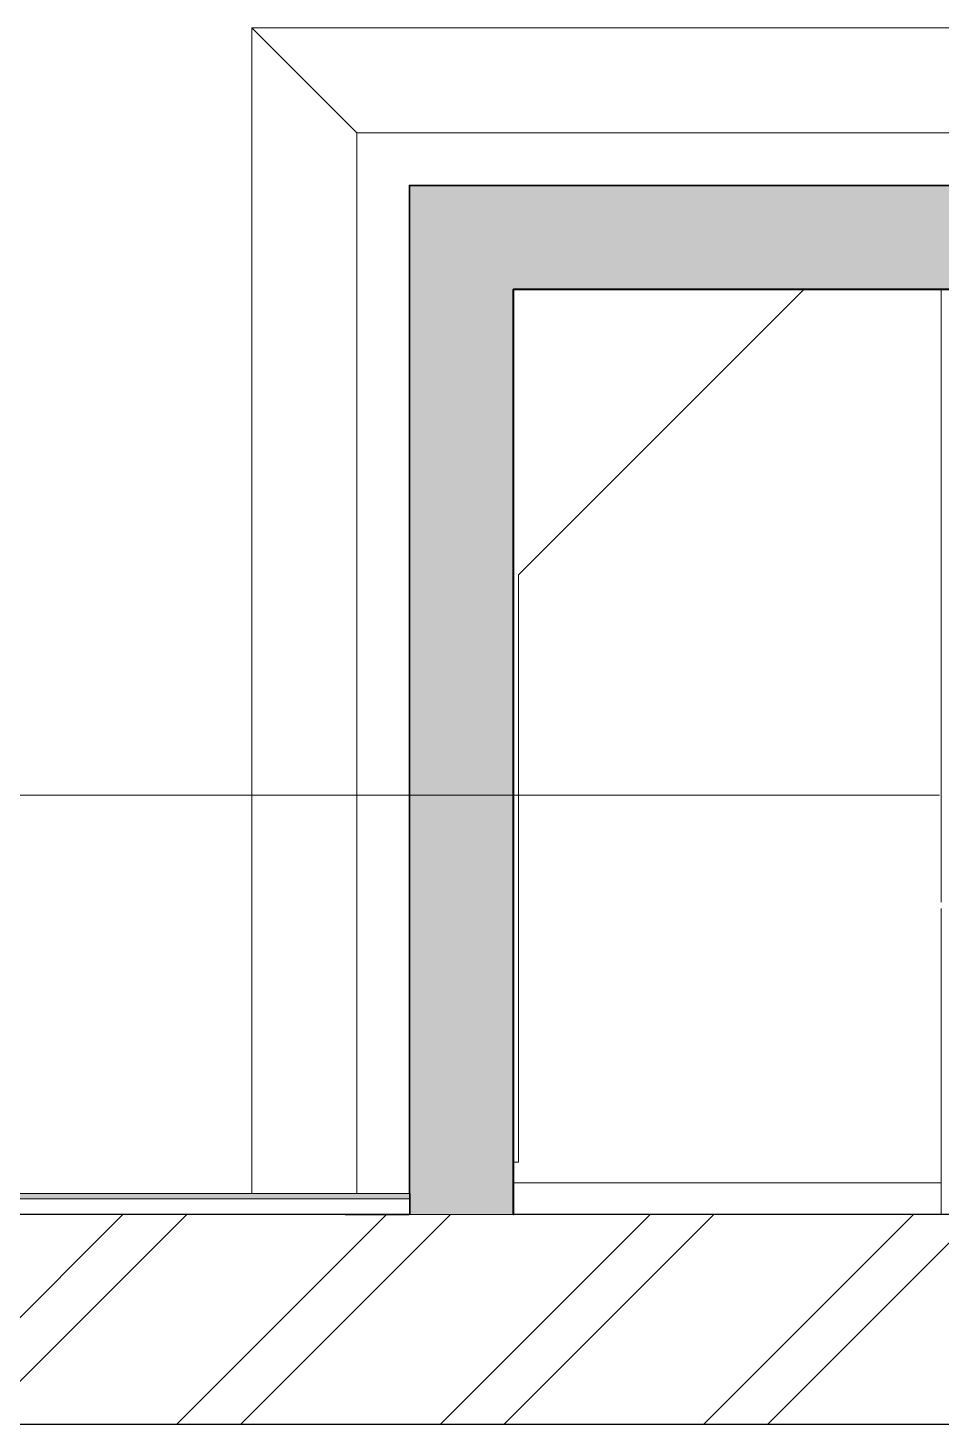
# Model space of a CAD drawing. Header units: millimetres. Extents: x -187347 to 135007, y -6415 to 292048.
# Drawn here: x -40061 to -39190, y -4545 to -3213 of the extents above; entities that cross this region are included whole.
import ezdxf

# ---------------------------------------------------------------- set-up
doc = ezdxf.new("R2010")
doc.units = ezdxf.units.MM
doc.header["$LTSCALE"] = 100
doc.linetypes.add('Z_LINE-CNTR', pattern=[17, 12, -2, 1, -2])
for name, color, linetype, lineweight in [('A-FLOR', 7, 'Continuous', 5), ('A-WALL', 7, 'Continuous', 5), ('A-WALL-FNSH', 7, 'Continuous', 5), ('A-WALL-PATT', 7, 'Continuous', 5), ('S-BEAM', 7, 'Continuous', 5), ('S-COLS', 7, 'Continuous', 5), ('S-GRID', 7, 'Continuous', 5)]:
    doc.layers.add(name, color=color, linetype=linetype, lineweight=lineweight)

msp = doc.modelspace()

# ---------------------------------------------------------------- hatches: boundary and pattern name
at = {"layer": 'A-WALL-PATT', "true_color": 0xb8ffa6}
h = msp.add_hatch(color=71, dxfattribs=at)
h.paths.add_polyline_path([(-39697.4, -4325), (-39696.6, -4325), (-39696.6, -3463), (-39697.4, -3463), (-39697.4, -3886.2)])
h.paths.add_polyline_path([(-39697.4, -3462.2), (-39696.6, -3462.2), (-39696.6, -3363.8), (-39697.4, -3363.8)])
for points in [[(-39201.1, -3363.8), (-38635.7, -3363.8), (-38635.7, -3363), (-39696.6, -3363), (-39696.6, -3363.8)], [(-39597.4, -3463), (-38734.9, -3463), (-38734.1, -3462.2), (-39598.2, -3462.2)], [(-39597.4, -4345), (-39597.4, -3463), (-39598.2, -3463), (-39598.2, -4345)]]:
    msp.add_hatch(color=71, dxfattribs=at).paths.add_polyline_path(points)
at = {"layer": 'A-WALL-PATT'}
h = msp.add_hatch(dxfattribs=at)
h.set_pattern_fill('FP_574', color=256, angle=67.3801, style=0, pattern_type=2)
h.set_pattern_definition([(67.38, (-39162.064, -3443.189), (0.0003, 50.79954), [13.208, -647.192]), (67.38, (-39111.264, -3443.19), (0.0003, 50.79954), [13.208, -647.192]), (67.38, (-39060.464, -3443.189), (0.0003, 50.79954), [13.208, -647.192]), (67.38, (-39009.664, -3443.19), (0.0003, 50.79954), [13.208, -647.192]), (67.38, (-38958.864, -3443.188), (0.0003, 50.79954), [13.208, -647.192]), (112.249, (-39119.392, -3443.19), (0.00024, 50.8004), [12.075, -1195.427]), (112.249, (-39068.592, -3443.189), (0.00024, 50.80037), [12.075, -1195.427]), (112.249, (-39017.792, -3443.189), (0.00024, 50.80037), [12.075, -1195.427]), (112.249, (-38966.992, -3443.189), (0.00024, 50.80037), [12.075, -1195.427]), (112.249, (-38916.192, -3443.189), (0.00024, 50.80037), [12.075, -1195.427]), (112.2491, (-38865.392, -3443.19), (0.00024, 50.80037), [12.075, -1195.427]), (112.2491, (-38814.592, -3443.189), (0.00024, 50.80037), [12.075, -1195.427]), (112.2491, (-38763.792, -3443.19), (0.00024, 50.80037), [12.075, -1195.427]), (112.2491, (-38712.992, -3443.189), (0.00024, 50.80037), [12.075, -1195.427]), (247.751, (-39132.092, -3432.013), (-0.0005, 50.8004), [12.075, -1195.427]), (247.751, (-39081.292, -3432.013), (-0.0005, 50.80037), [12.075, -1195.427]), (247.751, (-39030.492, -3432.013), (-0.0005, 50.80037), [12.075, -1195.427]), (247.751, (-38979.692, -3432.013), (-0.0005, 50.80037), [12.075, -1195.427]), (247.751, (-38928.892, -3432.012), (-0.0005, 50.80037), [12.075, -1195.427]), (247.7511, (-38878.092, -3432.013), (-0.00048, 50.80037), [12.075, -1195.427]), (247.7511, (-38827.292, -3432.013), (-0.00048, 50.80037), [12.075, -1195.427]), (247.7511, (-38776.492, -3432.013), (-0.00048, 50.80037), [12.075, -1195.427]), (247.7511, (-38725.692, -3432.013), (-0.00048, 50.80037), [12.075, -1195.427]), (292.62, (-39149.872, -3430.997), (-0.00055, 50.79954), [13.208, -647.192]), (292.62, (-39099.072, -3430.996), (-0.00055, 50.79954), [13.208, -647.192]), (292.62, (-39048.272, -3430.997), (-0.00055, 50.79954), [13.208, -647.192]), (292.62, (-38997.472, -3430.997), (-0.00055, 50.79954), [13.208, -647.192]), (292.62, (-38946.672, -3430.997), (-0.00055, 50.79954), [13.208, -647.192]), (81.8701, (-39164.604, -3451.825), (-7e-05, 50.79954), [3.592, -355.618]), (68.1986, (-39164.096, -3448.269), (-0.0002, 50.8005), [5.471, -268.095]), (68.1986, (-39113.296, -3448.269), (-0.0002, 50.8005), [5.471, -268.095]), (291.801, (-39144.792, -3443.189), (0.0004, 50.8005), [5.471, -268.095]), (291.801, (-39093.992, -3443.19), (0.00043, 50.8005), [5.471, -268.095]), (278.1301, (-39142.76, -3448.269), (-0.00017, 50.79954), [3.592, -355.618]), (278.1301, (-39164.604, -3451.825), (-0.00017, 50.79954), [3.592, -355.618]), (296.565, (-39164.096, -3455.381), (-0.0005, 50.7999), [3.408, -110.184]), (315, (-39162.57, -3458.43), (-0.0001, 50.8), [3.592, -68.25]), (326.31, (-39160.032, -3460.97), (-0.0005, 50.8), [1.832, -181.33]), (326.31, (-39109.23, -3460.97), (-0.0005, 50.8), [1.832, -181.33]), (326.31, (-39058.43, -3460.97), (-0.0005, 50.8), [1.832, -181.33]), (341.565, (-39158.51, -3461.985), (0.0002, 50.7998), [1.676, -158.967]), (341.565, (-39107.71, -3461.985), (0.0002, 50.7998), [1.676, -158.967]), (341.565, (-39056.91, -3461.985), (0.0002, 50.7998), [1.676, -158.967]), (341.565, (-39156.984, -3462.493), (0.0002, 50.7998), [1.676, -158.967]), (341.565, (-39106.184, -3462.493), (0.0002, 50.7998), [1.676, -158.967]), (341.565, (-39055.384, -3462.493), (0.0002, 50.7998), [1.676, -158.967]), (0.0001, (-39155.46, -3463), (-0.0001, 50.8), [4.064, -46.736]), (18.435, (-39151.396, -3463), (-0.0005, 50.7998), [1.676, -158.967]), (18.435, (-39100.596, -3463), (-0.0005, 50.7998), [1.676, -158.967]), (18.435, (-39049.796, -3463), (-0.0005, 50.7998), [1.676, -158.967]), (18.435, (-39149.87, -3462.493), (-0.0005, 50.7998), [1.676, -158.967]), (18.435, (-39099.072, -3462.493), (-0.0005, 50.7998), [1.676, -158.967]), (18.435, (-39048.27, -3462.493), (-0.0005, 50.7998), [1.676, -158.967]), (33.69, (-39148.35, -3461.985), (0.0002, 50.8), [1.832, -181.33]), (33.69, (-39097.548, -3461.985), (0.0002, 50.8), [1.832, -181.33]), (33.69, (-39046.75, -3461.985), (0.0002, 50.8), [1.832, -181.33]), (45, (-39146.824, -3460.97), (-0.0001, 50.8), [3.592, -68.25]), (63.435, (-39144.284, -3458.429), (0.0003, 50.7999), [3.408, -110.184]), (81.8701, (-39142.76, -3455.3814), (-7e-05, 50.79954), [3.592, -355.618]), (81.8701, (-39139.2044, -3451.825), (-7e-05, 50.79954), [3.592, -355.618]), (68.1986, (-39138.696, -3448.27), (-0.0002, 50.8005), [5.471, -268.095]), (68.1986, (-39087.896, -3448.269), (-0.0002, 50.8005), [5.471, -268.095]), (291.801, (-39119.392, -3443.19), (0.0004, 50.8005), [5.471, -268.095]), (291.801, (-39068.592, -3443.189), (0.00043, 50.8005), [5.471, -268.095]), (278.1301, (-39117.3604, -3448.269), (-0.00017, 50.79954), [3.592, -355.618]), (278.1301, (-39139.2044, -3451.825), (-0.00017, 50.79954), [3.592, -355.618]), (296.565, (-39138.696, -3455.381), (-0.0005, 50.7999), [3.408, -110.184]), (315, (-39137.172, -3458.43), (-0.0001, 50.8), [3.592, -68.25]), (326.31, (-39134.63, -3460.97), (-0.0005, 50.8), [1.832, -181.33]), (326.31, (-39083.83, -3460.97), (-0.0005, 50.8), [1.832, -181.33]), (326.31, (-39033.032, -3460.97), (-0.0005, 50.8), [1.832, -181.33]), (341.565, (-39133.11, -3461.985), (0.0002, 50.7998), [1.676, -158.967]), (341.565, (-39082.31, -3461.985), (0.0002, 50.7998), [1.676, -158.967]), (341.565, (-39031.508, -3461.985), (0.0002, 50.7998), [1.676, -158.967]), (341.565, (-39131.584, -3462.493), (0.0002, 50.7998), [1.676, -158.967]), (341.565, (-39080.784, -3462.493), (0.0002, 50.7998), [1.676, -158.967]), (341.565, (-39029.984, -3462.493), (0.0002, 50.7998), [1.676, -158.967]), (0.0001, (-39130.06, -3463), (-0.0001, 50.8), [4.064, -46.736]), (18.435, (-39125.996, -3463), (-0.0005, 50.7998), [1.676, -158.967]), (18.435, (-39075.196, -3463), (-0.0005, 50.7998), [1.676, -158.967]), (18.435, (-39024.396, -3463), (-0.0005, 50.7998), [1.676, -158.967]), (18.435, (-39124.47, -3462.493), (-0.0005, 50.7998), [1.676, -158.967]), (18.435, (-39073.67, -3462.492), (-0.0005, 50.7998), [1.676, -158.967]), (18.435, (-39022.87, -3462.493), (-0.0005, 50.7998), [1.676, -158.967]), (33.69, (-39122.948, -3461.985), (0.0002, 50.8), [1.832, -181.33]), (33.69, (-39072.148, -3461.985), (0.0002, 50.8), [1.832, -181.33]), (33.69, (-39021.35, -3461.985), (0.0002, 50.8), [1.832, -181.33]), (45, (-39121.424, -3460.97), (-0.0001, 50.8), [3.592, -68.25]), (63.435, (-39118.884, -3458.429), (0.0003, 50.7999), [3.408, -110.184]), (81.8701, (-39117.3595, -3455.3806), (-7e-05, 50.79954), [3.592, -355.618]), (81.8701, (-39151.9035, -3423.3766), (-7e-05, 50.79954), [3.592, -355.618]), (63.435, (-39151.396, -3419.821), (0.0003, 50.7999), [3.408, -110.184]), (45, (-39149.872, -3416.773), (-0.0001, 50.8), [3.592, -68.25]), (33.69, (-39147.33, -3414.233), (0.0002, 50.8), [1.832, -181.33]), (33.69, (-39096.532, -3414.233), (0.0002, 50.8), [1.832, -181.33]), (33.69, (-39045.73, -3414.233), (0.0002, 50.8), [1.832, -181.33]), (18.435, (-39145.81, -3413.217), (-0.0005, 50.7998), [1.676, -158.967]), (18.435, (-39095.01, -3413.217), (-0.0005, 50.7998), [1.676, -158.967]), (18.435, (-39044.208, -3413.217), (-0.0005, 50.7998), [1.676, -158.967]), (18.435, (-39144.284, -3412.71), (-0.0005, 50.7998), [1.676, -158.967]), (18.435, (-39093.484, -3412.71), (-0.0005, 50.7998), [1.676, -158.967]), (18.435, (-39042.684, -3412.71), (-0.0005, 50.7998), [1.676, -158.967]), (0.0001, (-39142.76, -3412.2), (-0.0001, 50.8), [4.064, -46.736]), (341.565, (-39138.696, -3412.2), (0.0002, 50.7998), [1.676, -158.967]), (341.565, (-39087.896, -3412.2), (0.0002, 50.7998), [1.676, -158.967]), (341.565, (-39037.096, -3412.2), (0.0002, 50.7998), [1.676, -158.967]), (341.565, (-39137.17, -3412.71), (0.0002, 50.7998), [1.676, -158.967]), (341.565, (-39086.37, -3412.71), (0.0002, 50.7998), [1.676, -158.967]), (341.565, (-39035.57, -3412.71), (0.0002, 50.7998), [1.676, -158.967]), (326.31, (-39135.648, -3413.217), (-0.0005, 50.8), [1.832, -181.33]), (326.31, (-39084.848, -3413.217), (-0.0005, 50.8), [1.832, -181.33]), (326.31, (-39034.05, -3413.217), (-0.0005, 50.8), [1.832, -181.33]), (315, (-39134.124, -3414.233), (-0.0001, 50.8), [3.592, -68.25]), (296.565, (-39131.584, -3416.773), (-0.0005, 50.7999), [3.408, -110.184]), (278.1301, (-39130.0595, -3419.8206), (-0.00017, 50.79954), [3.592, -355.618]), (278.1301, (-39151.9035, -3423.3766), (-0.00017, 50.79954), [3.592, -355.618]), (290.556, (-39151.396, -3426.933), (-0.0003, 50.8004), [4.34, -429.695]), (290.556, (-39100.596, -3426.933), (-0.0003, 50.8004), [4.34, -429.695]), (290.556, (-39049.796, -3426.933), (-0.0003, 50.8004), [4.34, -429.695]), (68.1986, (-39132.092, -3432.013), (-0.0002, 50.8005), [5.471, -268.095]), (68.1986, (-39081.292, -3432.013), (-0.0002, 50.8005), [5.471, -268.095]), (81.8701, (-39130.06, -3426.9325), (-7e-05, 50.79954), [3.592, -355.618]), (0.0001, (-39166.13, -3412.2), (-0.0001, 50.8), [2.032, -48.768]), (341.565, (-39164.096, -3412.2), (0.0002, 50.7998), [1.676, -158.967]), (341.565, (-39113.296, -3412.2), (0.0002, 50.7998), [1.676, -158.967]), (341.565, (-39062.496, -3412.2), (0.0002, 50.7998), [1.676, -158.967]), (341.565, (-39162.57, -3412.71), (0.0002, 50.7998), [1.676, -158.967]), (341.565, (-39111.77, -3412.71), (0.0002, 50.7998), [1.676, -158.967]), (341.565, (-39060.97, -3412.71), (0.0002, 50.7998), [1.676, -158.967]), (326.31, (-39161.05, -3413.217), (-0.0005, 50.8), [1.832, -181.33]), (326.31, (-39110.248, -3413.217), (-0.0005, 50.8), [1.832, -181.33]), (326.31, (-39059.45, -3413.217), (-0.0005, 50.8), [1.832, -181.33]), (315, (-39159.524, -3414.233), (-0.0001, 50.8), [3.592, -68.25]), (296.565, (-39156.984, -3416.772), (-0.0005, 50.7999), [3.408, -110.184]), (278.1301, (-39155.46, -3419.8214), (-0.00017, 50.79954), [3.592, -355.618]), (69.444, (-39156.984, -3430.997), (7e-05, 50.8004), [4.34, -429.695]), (69.444, (-39106.184, -3430.997), (7e-05, 50.8004), [4.34, -429.695]), (69.444, (-39055.384, -3430.997), (7e-05, 50.8004), [4.34, -429.695]), (81.8701, (-39155.46, -3426.933), (-7e-05, 50.79954), [3.592, -355.618]), (81.8701, (-39126.504, -3423.377), (-7e-05, 50.79954), [3.592, -355.618]), (63.435, (-39125.996, -3419.82), (0.0003, 50.7999), [3.408, -110.184]), (45, (-39124.47, -3416.773), (-0.0001, 50.8), [3.592, -68.25]), (33.69, (-39121.932, -3414.233), (0.0002, 50.8), [1.832, -181.33]), (33.69, (-39071.13, -3414.233), (0.0002, 50.8), [1.832, -181.33]), (33.69, (-39020.33, -3414.233), (0.0002, 50.8), [1.832, -181.33]), (18.435, (-39120.41, -3413.217), (-0.0005, 50.7998), [1.676, -158.967]), (18.435, (-39069.61, -3413.217), (-0.0005, 50.7998), [1.676, -158.967]), (18.435, (-39018.81, -3413.217), (-0.0005, 50.7998), [1.676, -158.967]), (18.435, (-39118.884, -3412.71), (-0.0005, 50.7998), [1.676, -158.967]), (18.435, (-39068.084, -3412.71), (-0.0005, 50.7998), [1.676, -158.967]), (18.435, (-39017.284, -3412.71), (-0.0005, 50.7998), [1.676, -158.967]), (0.0001, (-39117.36, -3412.2), (-0.0001, 50.8), [2.032, -48.768]), (278.1301, (-39126.504, -3423.377), (-0.00017, 50.79954), [3.592, -355.618]), (291.801, (-39125.996, -3426.932), (0.0004, 50.8005), [5.471, -268.095]), (291.801, (-39075.196, -3426.933), (0.00043, 50.8005), [5.471, -268.095])])
h.paths.add_polyline_path([(-38635.7, -3462.2), (-38635.7, -3363.8), (-39696.6, -3363.8), (-39696.6, -3462.2), (-38734.1, -3462.2)])
h = msp.add_hatch(dxfattribs=at)
h.set_pattern_fill('FP_881', color=256, angle=67.3801, style=0, pattern_type=2)
h.set_pattern_definition([(157.38, (-39617.19, -3899.937), (-50.7995, 0.0003), [13.208, -647.192]), (157.38, (-39617.19, -3849.137), (-50.79954, 0.0003), [13.208, -647.192]), (157.38, (-39617.19, -3798.337), (-50.79954, 0.0003), [13.208, -647.192]), (157.38, (-39617.19, -3747.537), (-50.79954, 0.0003), [13.208, -647.192]), (157.38, (-39617.19, -3696.737), (-50.79954, 0.0003), [13.208, -647.192]), (202.249, (-39617.19, -3857.265), (-50.8004, 0.00024), [12.075, -1195.427]), (202.249, (-39617.19, -3806.464), (-50.8004, 0.00024), [12.075, -1195.427]), (202.249, (-39617.19, -3755.665), (-50.8004, 0.00024), [12.075, -1195.427]), (202.249, (-39617.19, -3704.865), (-50.80037, 0.00024), [12.075, -1195.427]), (202.249, (-39617.19, -3654.065), (-50.80037, 0.00024), [12.075, -1195.427]), (202.249, (-39617.19, -3603.265), (-50.80037, 0.00024), [12.075, -1195.427]), (202.249, (-39617.19, -3552.465), (-50.80037, 0.00024), [12.075, -1195.427]), (202.2491, (-39617.19, -3501.665), (-50.80037, 0.00024), [12.075, -1195.427]), (202.2491, (-39617.19, -3450.865), (-50.80037, 0.00024), [12.075, -1195.427]), (337.751, (-39628.366, -3869.965), (-50.8004, -0.0005), [12.075, -1195.427]), (337.751, (-39628.366, -3819.165), (-50.8004, -0.0005), [12.075, -1195.427]), (337.751, (-39628.366, -3768.365), (-50.8004, -0.0005), [12.075, -1195.427]), (337.751, (-39628.366, -3717.565), (-50.80037, -0.0005), [12.075, -1195.427]), (337.751, (-39628.366, -3666.765), (-50.80037, -0.0005), [12.075, -1195.427]), (337.751, (-39628.366, -3615.965), (-50.80037, -0.0005), [12.075, -1195.427]), (337.751, (-39628.366, -3565.164), (-50.80037, -0.0005), [12.075, -1195.427]), (337.7511, (-39628.366, -3514.365), (-50.80037, -0.00048), [12.075, -1195.427]), (337.7511, (-39628.366, -3463.565), (-50.80037, -0.00048), [12.075, -1195.427]), (22.62, (-39629.382, -3887.745), (-50.7995, -0.00055), [13.208, -647.192]), (22.62, (-39629.382, -3836.945), (-50.79954, -0.00055), [13.208, -647.192]), (22.62, (-39629.382, -3786.145), (-50.79954, -0.00055), [13.208, -647.192]), (22.62, (-39629.382, -3735.344), (-50.79954, -0.00055), [13.208, -647.192]), (22.62, (-39629.382, -3684.545), (-50.79954, -0.00055), [13.208, -647.192]), (171.8701, (-39608.554, -3902.477), (-50.79954, -7e-05), [3.592, -355.618]), (158.198, (-39612.11, -3901.969), (-50.8005, 0.0002), [5.471, -268.095]), (158.198, (-39612.11, -3851.17), (-50.8005, 0.0002), [5.471, -268.095]), (21.801, (-39617.19, -3882.665), (-50.8005, 0.0004), [5.471, -268.095]), (21.801, (-39617.19, -3831.865), (-50.8005, 0.0004), [5.471, -268.095]), (8.1301, (-39612.11, -3880.633), (-50.79954, -0.00017), [3.592, -355.618]), (8.1301, (-39608.554, -3902.477), (-50.79954, -0.00017), [3.592, -355.618]), (26.565, (-39604.998, -3901.97), (-50.7999, -0.0005), [3.408, -110.184]), (45, (-39601.95, -3900.445), (-50.8, -0.0001), [3.592, -68.25]), (56.31, (-39599.41, -3897.905), (-50.8, -0.0005), [1.832, -181.33]), (56.31, (-39599.41, -3847.105), (-50.8, -0.0005), [1.832, -181.33]), (56.31, (-39599.41, -3796.305), (-50.8, -0.0005), [1.832, -181.33]), (71.565, (-39598.394, -3896.38), (-50.8, 0.0002), [1.676, -158.967]), (71.565, (-39598.394, -3845.58), (-50.8, 0.0002), [1.676, -158.967]), (71.565, (-39598.394, -3794.78), (-50.7998, 0.0002), [1.676, -158.967]), (71.565, (-39597.886, -3894.856), (-50.8, 0.0002), [1.676, -158.967]), (71.565, (-39597.886, -3844.057), (-50.8, 0.0002), [1.676, -158.967]), (71.565, (-39597.886, -3793.257), (-50.7998, 0.0002), [1.676, -158.967]), (90, (-39597.38, -3893.333), (-50.8, -0.0001), [4.064, -46.736]), (108.435, (-39597.38, -3889.27), (-50.8, -0.0005), [1.676, -158.967]), (108.435, (-39597.378, -3838.47), (-50.8, -0.0005), [1.676, -158.967]), (108.435, (-39597.38, -3787.67), (-50.7998, -0.0005), [1.676, -158.967]), (108.435, (-39597.886, -3887.745), (-50.8, -0.0005), [1.676, -158.967]), (108.435, (-39597.886, -3836.945), (-50.8, -0.0005), [1.676, -158.967]), (108.435, (-39597.886, -3786.145), (-50.7998, -0.0005), [1.676, -158.967]), (123.69, (-39598.394, -3886.22), (-50.8, 0.0002), [1.832, -181.33]), (123.69, (-39598.394, -3835.42), (-50.8, 0.0002), [1.832, -181.33]), (123.69, (-39598.394, -3784.62), (-50.8, 0.0002), [1.832, -181.33]), (135, (-39599.41, -3884.697), (-50.8, -0.0001), [3.592, -68.25]), (153.435, (-39601.95, -3882.156), (-50.7999, 0.0003), [3.408, -110.184]), (171.8701, (-39604.998, -3880.633), (-50.79954, -7e-05), [3.592, -355.618]), (171.8701, (-39608.5536, -3877.077), (-50.79954, -7e-05), [3.592, -355.618]), (158.198, (-39612.11, -3876.57), (-50.8005, 0.0002), [5.471, -268.095]), (158.198, (-39612.11, -3825.77), (-50.8005, 0.0002), [5.471, -268.095]), (21.801, (-39617.19, -3857.265), (-50.8005, 0.0004), [5.471, -268.095]), (21.801, (-39617.19, -3806.464), (-50.8005, 0.0004), [5.471, -268.095]), (8.1301, (-39612.1096, -3855.233), (-50.79954, -0.00017), [3.592, -355.618]), (8.1301, (-39608.5536, -3877.077), (-50.79954, -0.00017), [3.592, -355.618]), (26.565, (-39604.998, -3876.569), (-50.7999, -0.0005), [3.408, -110.184]), (45, (-39601.95, -3875.045), (-50.8, -0.0001), [3.592, -68.25]), (56.31, (-39599.41, -3872.505), (-50.8, -0.0005), [1.832, -181.33]), (56.31, (-39599.41, -3821.705), (-50.8, -0.0005), [1.832, -181.33]), (56.31, (-39599.41, -3770.905), (-50.8, -0.0005), [1.832, -181.33]), (71.565, (-39598.394, -3870.98), (-50.8, 0.0002), [1.676, -158.967]), (71.565, (-39598.394, -3820.18), (-50.7998, 0.0002), [1.676, -158.967]), (71.565, (-39598.394, -3769.38), (-50.7998, 0.0002), [1.676, -158.967]), (71.565, (-39597.886, -3869.457), (-50.8, 0.0002), [1.676, -158.967]), (71.565, (-39597.886, -3818.657), (-50.7998, 0.0002), [1.676, -158.967]), (71.565, (-39597.886, -3767.857), (-50.7998, 0.0002), [1.676, -158.967]), (90, (-39597.38, -3867.933), (-50.8, -0.0001), [4.064, -46.736]), (108.435, (-39597.38, -3863.87), (-50.8, -0.0005), [1.676, -158.967]), (108.435, (-39597.38, -3813.07), (-50.7998, -0.0005), [1.676, -158.967]), (108.435, (-39597.38, -3762.27), (-50.7998, -0.0005), [1.676, -158.967]), (108.435, (-39597.886, -3862.345), (-50.8, -0.0005), [1.676, -158.967]), (108.435, (-39597.886, -3811.545), (-50.7998, -0.0005), [1.676, -158.967]), (108.435, (-39597.886, -3760.745), (-50.7998, -0.0005), [1.676, -158.967]), (123.69, (-39598.394, -3860.82), (-50.8, 0.0002), [1.832, -181.33]), (123.69, (-39598.394, -3810.02), (-50.8, 0.0002), [1.832, -181.33]), (123.69, (-39598.394, -3759.22), (-50.8, 0.0002), [1.832, -181.33]), (135, (-39599.41, -3859.297), (-50.8, -0.0001), [3.592, -68.25]), (153.435, (-39601.95, -3856.757), (-50.7999, 0.0003), [3.408, -110.184]), (171.8701, (-39604.998, -3855.2334), (-50.79954, -7e-05), [3.592, -355.618]), (171.8701, (-39637.002, -3889.7774), (-50.79954, -7e-05), [3.592, -355.618]), (153.435, (-39640.558, -3889.269), (-50.7999, 0.0003), [3.408, -110.184]), (135, (-39643.606, -3887.745), (-50.8, -0.0001), [3.592, -68.25]), (123.69, (-39646.146, -3885.204), (-50.8, 0.0002), [1.832, -181.33]), (123.69, (-39646.146, -3834.405), (-50.8, 0.0002), [1.832, -181.33]), (123.69, (-39646.146, -3783.605), (-50.8, 0.0002), [1.832, -181.33]), (108.435, (-39647.16, -3883.68), (-50.8, -0.0005), [1.676, -158.967]), (108.435, (-39647.16, -3832.88), (-50.8, -0.0005), [1.676, -158.967]), (108.435, (-39647.16, -3782.08), (-50.7998, -0.0005), [1.676, -158.967]), (108.435, (-39647.67, -3882.157), (-50.8, -0.0005), [1.676, -158.967]), (108.435, (-39647.67, -3831.357), (-50.8, -0.0005), [1.676, -158.967]), (108.435, (-39647.67, -3780.556), (-50.7998, -0.0005), [1.676, -158.967]), (90, (-39648.18, -3880.633), (-50.8, -0.0001), [4.064, -46.736]), (71.565, (-39648.18, -3876.57), (-50.8, 0.0002), [1.676, -158.967]), (71.565, (-39648.18, -3825.77), (-50.7998, 0.0002), [1.676, -158.967]), (71.565, (-39648.18, -3774.97), (-50.7998, 0.0002), [1.676, -158.967]), (71.565, (-39647.67, -3875.045), (-50.8, 0.0002), [1.676, -158.967]), (71.565, (-39647.67, -3824.245), (-50.7998, 0.0002), [1.676, -158.967]), (71.565, (-39647.67, -3773.445), (-50.7998, 0.0002), [1.676, -158.967]), (56.31, (-39647.16, -3873.52), (-50.8, -0.0005), [1.832, -181.33]), (56.31, (-39647.162, -3822.72), (-50.8, -0.0005), [1.832, -181.33]), (56.31, (-39647.16, -3771.92), (-50.8, -0.0005), [1.832, -181.33]), (45, (-39646.146, -3871.996), (-50.8, -0.0001), [3.592, -68.25]), (26.565, (-39643.606, -3869.457), (-50.7999, -0.0005), [3.408, -110.184]), (8.1301, (-39640.558, -3867.9334), (-50.79954, -0.00017), [3.592, -355.618]), (8.1301, (-39637.002, -3889.7774), (-50.79954, -0.00017), [3.592, -355.618]), (20.556, (-39633.446, -3889.269), (-50.8004, -0.0003), [4.34, -429.695]), (20.556, (-39633.446, -3838.469), (-50.8004, -0.0003), [4.34, -429.695]), (20.556, (-39633.446, -3787.669), (-50.8004, -0.0003), [4.34, -429.695]), (158.198, (-39628.366, -3869.965), (-50.8005, 0.0002), [5.471, -268.095]), (158.198, (-39628.366, -3819.165), (-50.8005, 0.0002), [5.471, -268.095]), (171.8701, (-39633.446, -3867.9325), (-50.79954, -7e-05), [3.592, -355.618]), (90, (-39648.18, -3904), (-50.8, -0.0001), [2.032, -48.768]), (71.565, (-39648.18, -3901.97), (-50.8, 0.0002), [1.676, -158.967]), (71.565, (-39648.18, -3851.17), (-50.8, 0.0002), [1.676, -158.967]), (71.565, (-39648.18, -3800.37), (-50.7998, 0.0002), [1.676, -158.967]), (71.565, (-39647.67, -3900.445), (-50.8, 0.0002), [1.676, -158.967]), (71.565, (-39647.67, -3849.645), (-50.8, 0.0002), [1.676, -158.967]), (71.565, (-39647.67, -3798.845), (-50.7998, 0.0002), [1.676, -158.967]), (56.31, (-39647.16, -3898.92), (-50.8, -0.0005), [1.832, -181.33]), (56.31, (-39647.16, -3848.12), (-50.8, -0.0005), [1.832, -181.33]), (56.31, (-39647.16, -3797.32), (-50.8, -0.0005), [1.832, -181.33]), (45, (-39646.146, -3897.397), (-50.8, -0.0001), [3.592, -68.25]), (26.565, (-39643.606, -3894.857), (-50.7999, -0.0005), [3.408, -110.184]), (8.1301, (-39640.558, -3893.333), (-50.79954, -0.00017), [3.592, -355.618]), (159.444, (-39629.382, -3894.857), (-50.8004, 7e-05), [4.34, -429.695]), (159.444, (-39629.382, -3844.057), (-50.8004, 7e-05), [4.34, -429.695]), (159.444, (-39629.382, -3793.257), (-50.8004, 7e-05), [4.34, -429.695]), (171.8701, (-39633.4455, -3893.3326), (-50.79954, -7e-05), [3.592, -355.618]), (171.8701, (-39637.0024, -3864.377), (-50.79954, -7e-05), [3.592, -355.618]), (153.435, (-39640.558, -3863.868), (-50.7999, 0.0003), [3.408, -110.184]), (135, (-39643.606, -3862.345), (-50.8, -0.0001), [3.592, -68.25]), (123.69, (-39646.146, -3859.805), (-50.8, 0.0002), [1.832, -181.33]), (123.69, (-39646.146, -3809.005), (-50.8, 0.0002), [1.832, -181.33]), (123.69, (-39646.146, -3758.205), (-50.8, 0.0002), [1.832, -181.33]), (108.435, (-39647.16, -3858.28), (-50.8, -0.0005), [1.676, -158.967]), (108.435, (-39647.16, -3807.48), (-50.7998, -0.0005), [1.676, -158.967]), (108.435, (-39647.162, -3756.68), (-50.7998, -0.0005), [1.676, -158.967]), (108.435, (-39647.67, -3856.757), (-50.8, -0.0005), [1.676, -158.967]), (108.435, (-39647.67, -3805.957), (-50.7998, -0.0005), [1.676, -158.967]), (108.435, (-39647.67, -3755.157), (-50.7998, -0.0005), [1.676, -158.967]), (90, (-39648.18, -3855.233), (-50.8, -0.0001), [2.032, -48.768]), (8.1301, (-39637.0024, -3864.377), (-50.79954, -0.00017), [3.592, -355.618]), (21.801, (-39633.446, -3863.869), (-50.8005, 0.0004), [5.471, -268.095]), (21.801, (-39633.446, -3813.07), (-50.8005, 0.0004), [5.471, -268.095])])
h.paths.add_polyline_path([(-39696.6, -4345), (-39598.2, -4345), (-39598.2, -3462.2), (-39696.6, -3462.2), (-39696.6, -4330)])
at = {"layer": 'A-WALL-PATT', "true_color": 0xff8040}
msp.add_hatch(color=11, dxfattribs=at).paths.add_polyline_path([(-39696.6, -4330), (-39696.6, -4325), (-44183.2, -4325), (-44183.2, -4330), (-39697.4, -4330)])
at = {"layer": 'A-WALL-PATT'}
h = msp.add_hatch(dxfattribs=at)
h.set_pattern_fill('FP_33', color=256, angle=45, style=0, pattern_type=2)
h.set_pattern_definition([(45, (-212939.88, 104055), (-125.72359, 125.72359), []), (45, (-212939.88, 104245.5), (-125.72359, 125.72359), [])])
h.paths.add_polyline_path([(-42904.3, -4545), (-38739.9, -4545), (-38739.9, -4345), (-51989.9, -4345), (-51989.9, -4545), (-43274.6, -4545)])
h.paths.add_polyline_path([(-55495.2, -4545), (-52189.9, -4545), (-52189.9, -4345), (-62809.9, -4345), (-62809.9, -4545), (-56235.8, -4545)])

# ---------------------------------------------------------------- linework, layer by layer
at = {"layer": 'A-FLOR'}
for p, q in [((-39593.1, -3734.9), (-39321.1, -3463)), ((-39593.1, -4295), (-39593.1, -3734.9)), ((-39597.4, -4295), (-39593.1, -4295))]:
    msp.add_line(p, q, dxfattribs=at)
at = {"layer": 'A-WALL'}
for p, q in [((-39747.4, -3313), (-39847.4, -3213)), ((-38484.9, -3213), (-39847.4, -3213)), ((-39847.4, -3213), (-39747.4, -3313)), ((-39847.4, -3213), (-39847.4, -4325)), ((-38584.9, -3313), (-39747.4, -3313)), ((-39747.4, -3313), (-39747.4, -4325)), ((-39696.6, -3363), (-39697.4, -3363)), ((-39697.4, -3363), (-39697.4, -3363.8)), ((-39696.6, -4325), (-39697.4, -4325)), ((-39697.4, -4330), (-44182.4, -4330)), ((-39696.6, -4330), (-39697.4, -4330)), ((-39696.6, -4345), (-39598.2, -4345))]:
    msp.add_line(p, q, dxfattribs=at)
at = {"layer": 'A-WALL', "lineweight": 25}
for p, q in [((-39697.4, -3363.8), (-39697.4, -3462.2)), ((-39696.6, -3363.8), (-39697.4, -3363.8)), ((-39696.6, -3363.8), (-39696.6, -3363)), ((-38635.7, -3363.8), (-39696.6, -3363.8)), ((-39696.6, -3462.2), (-39696.6, -3363.8)), ((-39697.4, -3462.2), (-39697.4, -3463)), ((-39697.4, -3462.2), (-39696.6, -3462.2)), ((-39696.6, -3463), (-39696.6, -3462.2)), ((-39696.6, -4325), (-39696.6, -3463)), ((-38734.1, -3462.2), (-39598.2, -3462.2)), ((-39598.2, -3463), (-39598.2, -3462.2)), ((-39598.2, -4345), (-39598.2, -3463)), ((-39696.6, -4330), (-39696.6, -4325)), ((-39696.6, -4325), (-39696.6, -4330)), ((-39696.6, -4345), (-39696.6, -4330)), ((-39696.6, -4330), (-39696.6, -4345)), ((-39758.6, -4345), (-44121.2, -4345)), ((-39697.4, -4345), (-39758.6, -4345)), ((-39758.6, -4345), (-39697.4, -4345)), ((-39696.6, -4345), (-39697.4, -4345)), ((-39598.2, -4345), (-39597.4, -4345)), ((-38739.9, -4345), (-39597.4, -4345)), ((-41309.9, -4545), (-39758.6, -4545)), ((-39758.6, -4545), (-39696.6, -4545)), ((-39696.6, -4545), (-38881.2, -4545))]:
    msp.add_line(p, q, dxfattribs=at)
at = {"layer": 'A-WALL-FNSH'}
for p, q in [((-38634.9, -3363), (-39697.4, -3363)), ((-39697.4, -3363), (-39697.4, -3363.8)), ((-39697.4, -3462.2), (-39697.4, -3463)), ((-39697.4, -3463), (-39697.4, -4325)), ((-39597.4, -3463), (-38734.9, -3463)), ((-39597.4, -4345), (-39597.4, -3463)), ((-39697.4, -4325), (-44182.4, -4325)), ((-44121.2, -4345), (-39758.6, -4345)), ((-38891.2, -4545), (-41309.9, -4545))]:
    msp.add_line(p, q, dxfattribs=at)
at = {"layer": 'S-BEAM'}
for p, q in [((-39189.9, -4315), (-39597.4, -4315)), ((-39189.9, -4345), (-39189.9, -4315))]:
    msp.add_line(p, q, dxfattribs=at)
at = {"layer": 'S-COLS'}
for p, q in [((-39189.9, -4047), (-39189.9, -3463)), ((-39189.9, -4315), (-39189.9, -4053)), ((-39189.9, -4345), (-39189.9, -4315))]:
    msp.add_line(p, q, dxfattribs=at)
at = {"layer": 'S-GRID', "color": 152, "linetype": 'Z_LINE-CNTR'}
msp.add_line((-89691.4, -3945), (-18064, -3945), dxfattribs=at)

doc.saveas('drawing.dxf')
